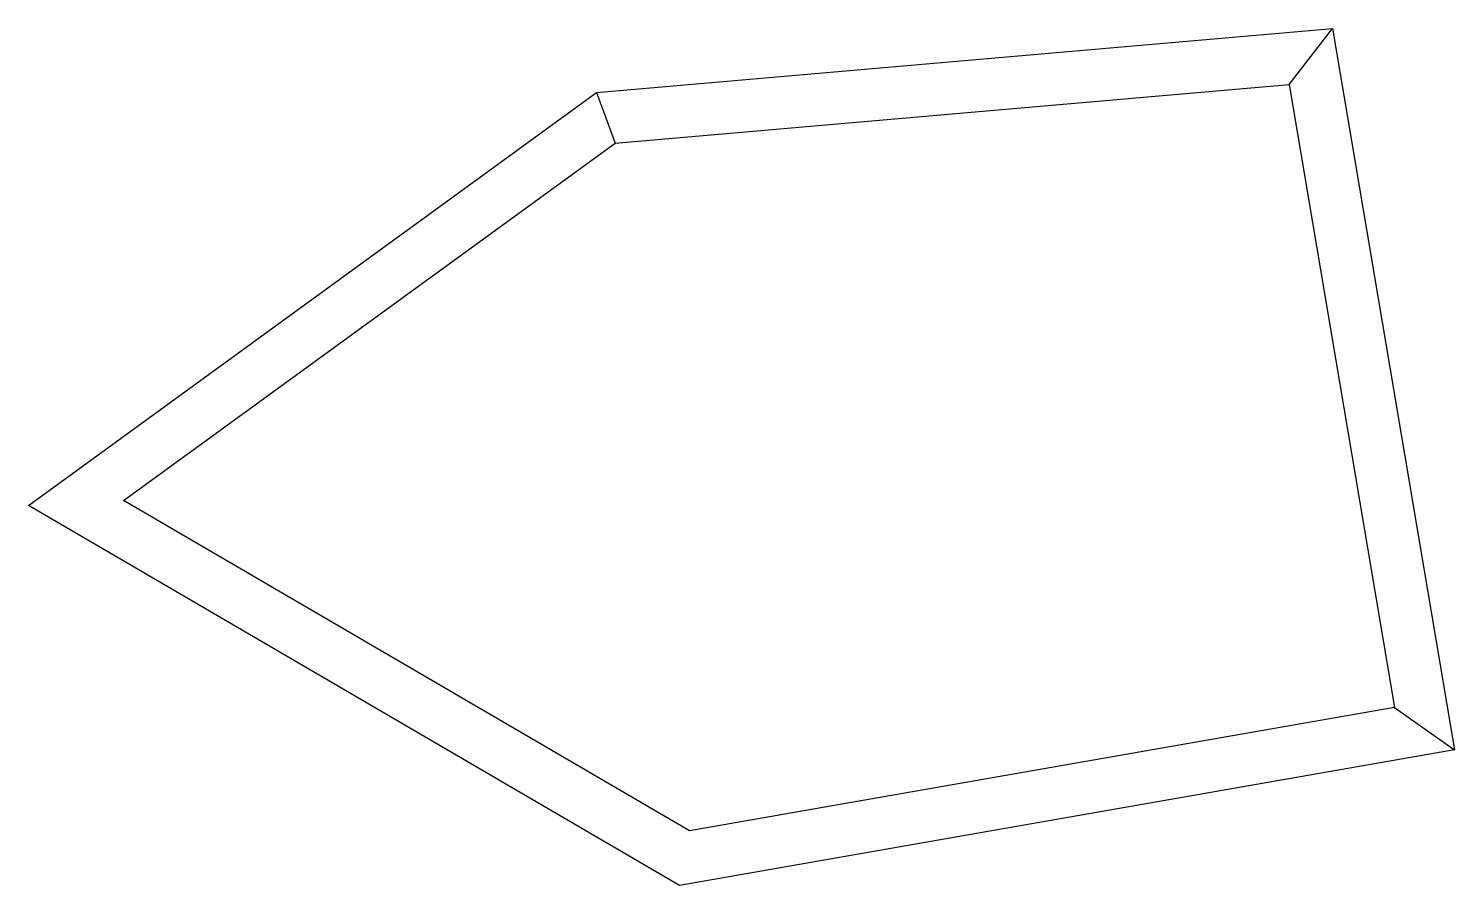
# Model space of a CAD drawing. Header units: metres. Extents: x 12 to 286, y 41 to 206.
import ezdxf

# ---------------------------------------------------------------- set-up
doc = ezdxf.new("R2010")
doc.units = ezdxf.units.M

msp = doc.modelspace()

# ---------------------------------------------------------------- linework, layer by layer
at = {"elevation": 4}
msp.add_lwpolyline([(120.96, 193.35), (262.46, 205.63), (285.92, 66.99), (136.97, 40.9), (11.8, 113.96)], close=True, dxfattribs=at)
msp.add_lwpolyline([(124.6, 183.62), (254.14, 194.87), (274.4, 75.13), (138.85, 51.38), (30.06, 114.88)], close=True)
for points in [[(254.14, 194.87, 0), (262.46, 205.63, 4)], [(120.96, 193.35, 4), (124.6, 183.62, 0)], [(274.4, 75.13, 0), (285.92, 66.99, 4)]]:
    msp.add_polyline3d(points)

doc.saveas('drawing.dxf')
